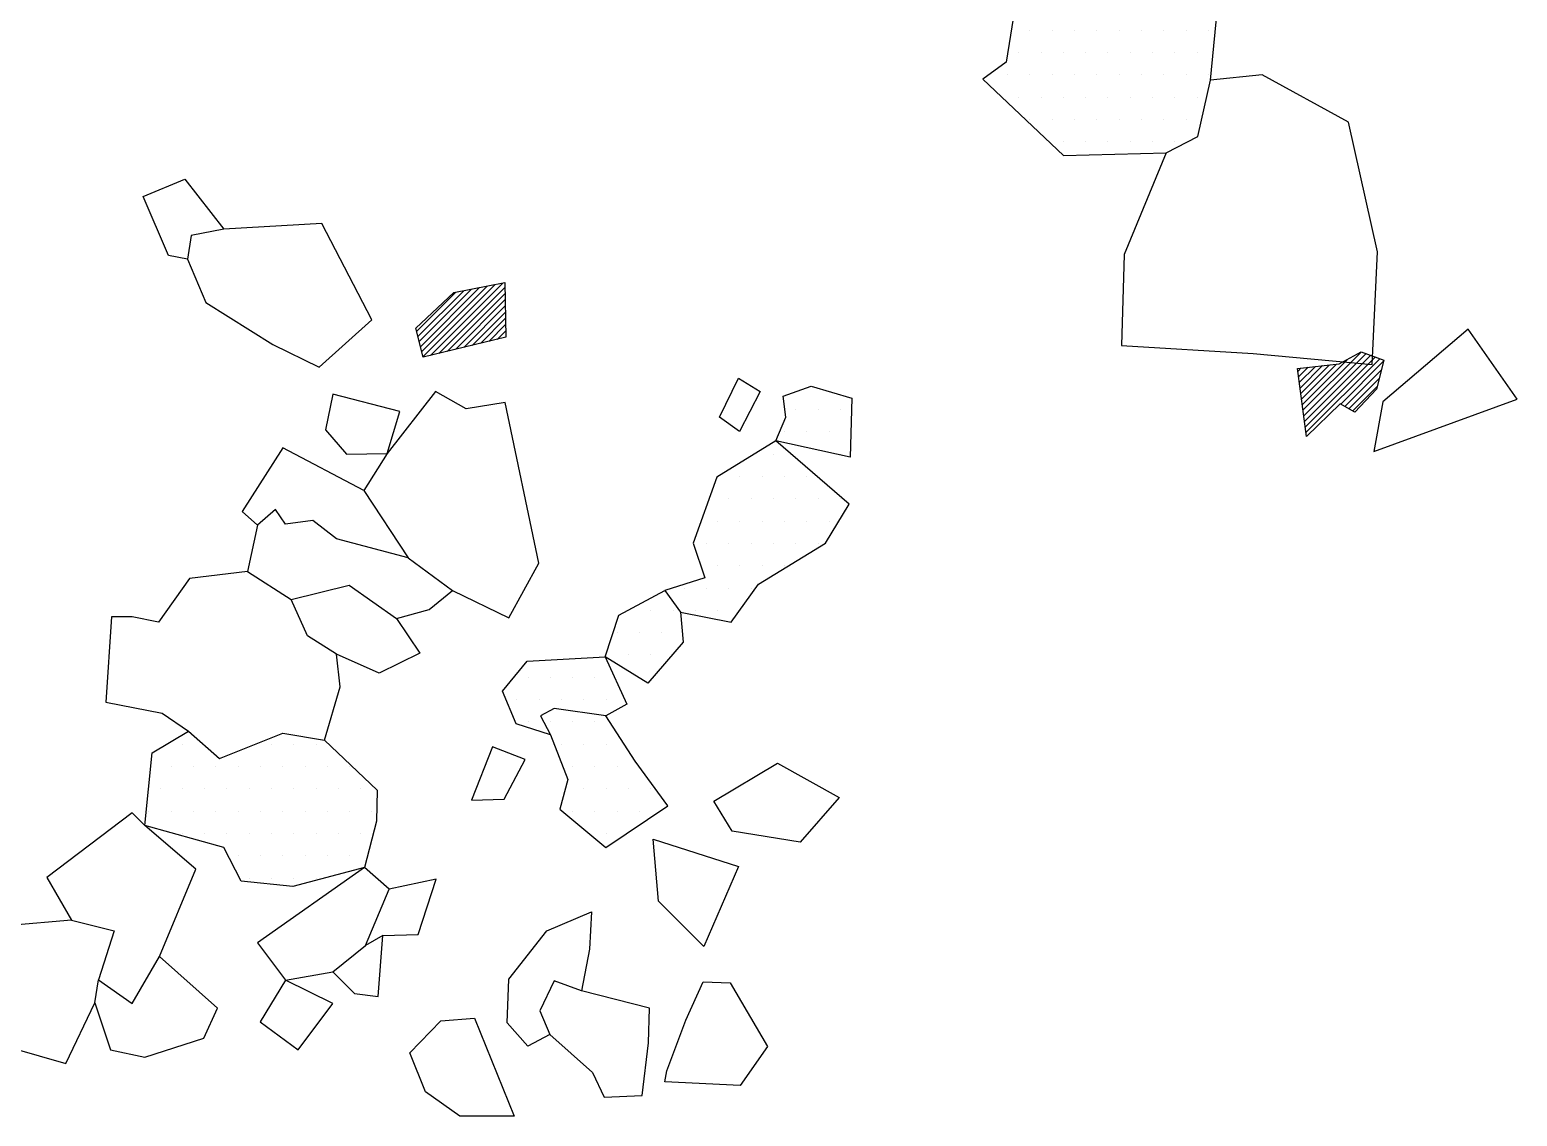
# Model space of a CAD drawing. Header units: metres. Extents: x 3.84 to 5.4, y -18.42 to -15.03.
# Drawn here: x 4.571 to 5.404, y -18.421 to -17.812 of the extents above; entities that cross this region are included whole.
import ezdxf

# ---------------------------------------------------------------- set-up
doc = ezdxf.new("R2010")
doc.units = ezdxf.units.M
doc.header["$LTSCALE"] = 25
doc.header["$MEASUREMENT"] = 0
doc.layers.get('0').update_dxf_attribs({"linetype": 'CONTINUOUS'})
for name, color, linetype in [('KNOCHEN', 2, 'CONTINUOUS'), ('KNOCHENSCHRAFF', 2, 'CONTINUOUS'), ('STEINE', 4, 'CONTINUOUS'), ('STEINESCHRAFF', 4, 'CONTINUOUS')]:
    doc.layers.add(name, color=color, linetype=linetype)

# ---------------------------------------------------------------- blocks, each defined once
blk = doc.blocks.new('*X1')
at = {"color": 0}
for p, q in [((478.965, -1798.98), (482.272, -1795.673)), ((479.035, -1799.263), (482.712, -1795.586)), ((479.106, -1799.546), (483.152, -1795.5)), ((479.535, -1799.47), (483.591, -1795.414)), ((480.001, -1799.358), (483.707, -1795.651)), ((478.753, -1798.131), (480.952, -1795.932)), ((478.823, -1798.414), (481.392, -1795.845)), ((478.894, -1798.697), (481.832, -1795.759)), ((480.467, -1799.245), (483.713, -1795.999)), ((480.933, -1799.133), (483.719, -1796.347)), ((481.399, -1799.02), (483.725, -1796.695)), ((481.865, -1798.908), (483.73, -1797.043)), ((482.332, -1798.795), (483.736, -1797.39)), ((482.798, -1798.682), (483.742, -1797.738)), ((483.264, -1798.57), (483.747, -1798.086)), ((483.73, -1798.457), (483.753, -1798.434)), ((528.39, -1802.234), (530.944, -1799.68)), ((528.431, -1802.546), (531.697, -1799.28)), ((528.473, -1802.858), (531.957, -1799.374)), ((528.514, -1803.17), (532.217, -1799.468)), ((528.556, -1803.482), (532.477, -1799.561)), ((528.597, -1803.794), (532.737, -1799.655)), ((530.545, -1802.201), (532.947, -1799.798)), ((528.141, -1800.362), (528.331, -1800.171)), ((528.182, -1800.674), (528.728, -1800.128)), ((528.224, -1800.986), (529.125, -1800.085)), ((528.265, -1801.298), (529.521, -1800.042)), ((528.307, -1801.61), (529.918, -1799.999)), ((528.348, -1801.922), (530.314, -1799.956)), ((530.771, -1802.328), (532.829, -1800.269)), ((530.997, -1802.455), (532.711, -1800.741)), ((531.223, -1802.583), (532.593, -1801.213))]:
    blk.add_line(p, q, dxfattribs=at)
blk = doc.blocks.new('*X3')
at = {"color": 0}
for p, q in [((513.125, -1781.25), (513.125, -1781.25)), ((514.375, -1781.25), (514.375, -1781.25)), ((515.625, -1781.25), (515.625, -1781.25)), ((516.875, -1781.25), (516.875, -1781.25)), ((518.125, -1781.25), (518.125, -1781.25)), ((519.375, -1781.25), (519.375, -1781.25)), ((520.625, -1781.25), (520.625, -1781.25)), ((521.875, -1781.25), (521.875, -1781.25)), ((523.125, -1781.25), (523.125, -1781.25)), ((512.5, -1782.5), (512.5, -1782.5)), ((513.75, -1782.5), (513.75, -1782.5)), ((515, -1782.5), (515, -1782.5)), ((516.25, -1782.5), (516.25, -1782.5)), ((517.5, -1782.5), (517.5, -1782.5)), ((518.75, -1782.5), (518.75, -1782.5)), ((520, -1782.5), (520, -1782.5)), ((521.25, -1782.5), (521.25, -1782.5)), ((522.5, -1782.5), (522.5, -1782.5)), ((511.875, -1783.75), (511.875, -1783.75)), ((513.125, -1783.75), (513.125, -1783.75)), ((514.375, -1783.75), (514.375, -1783.75)), ((515.625, -1783.75), (515.625, -1783.75)), ((516.875, -1783.75), (516.875, -1783.75)), ((518.125, -1783.75), (518.125, -1783.75)), ((519.375, -1783.75), (519.375, -1783.75)), ((520.625, -1783.75), (520.625, -1783.75)), ((521.875, -1783.75), (521.875, -1783.75)), ((523.125, -1783.75), (523.125, -1783.75)), ((512.5, -1785), (512.5, -1785)), ((513.75, -1785), (513.75, -1785)), ((515, -1785), (515, -1785)), ((516.25, -1785), (516.25, -1785)), ((517.5, -1785), (517.5, -1785)), ((518.75, -1785), (518.75, -1785)), ((520, -1785), (520, -1785)), ((521.25, -1785), (521.25, -1785)), ((522.5, -1785), (522.5, -1785)), ((513.125, -1786.25), (513.125, -1786.25)), ((514.375, -1786.25), (514.375, -1786.25)), ((515.625, -1786.25), (515.625, -1786.25)), ((516.875, -1786.25), (516.875, -1786.25)), ((518.125, -1786.25), (518.125, -1786.25)), ((519.375, -1786.25), (519.375, -1786.25)), ((520.625, -1786.25), (520.625, -1786.25)), ((521.875, -1786.25), (521.875, -1786.25)), ((515, -1787.5), (515, -1787.5)), ((516.25, -1787.5), (516.25, -1787.5)), ((517.5, -1787.5), (517.5, -1787.5)), ((518.75, -1787.5), (518.75, -1787.5)), ((520, -1787.5), (520, -1787.5)), ((521.25, -1787.5), (521.25, -1787.5)), ((500, -1802.5), (500, -1802.5)), ((501.25, -1802.5), (501.25, -1802.5)), ((502.5, -1802.5), (502.5, -1802.5)), ((499.375, -1803.75), (499.375, -1803.75)), ((500.625, -1803.75), (500.625, -1803.75)), ((501.875, -1803.75), (501.875, -1803.75)), ((498.75, -1805), (498.75, -1805)), ((502.5, -1805), (502.5, -1805)), ((496.875, -1806.25), (496.875, -1806.25)), ((498.125, -1806.25), (498.125, -1806.25)), ((499.375, -1806.25), (499.375, -1806.25)), ((500.625, -1806.25), (500.625, -1806.25)), ((496.25, -1807.5), (496.25, -1807.5)), ((497.5, -1807.5), (497.5, -1807.5)), ((498.75, -1807.5), (498.75, -1807.5)), ((500, -1807.5), (500, -1807.5)), ((501.25, -1807.5), (501.25, -1807.5)), ((502.5, -1807.5), (502.5, -1807.5)), ((495.625, -1808.75), (495.625, -1808.75)), ((496.875, -1808.75), (496.875, -1808.75)), ((498.125, -1808.75), (498.125, -1808.75)), ((499.375, -1808.75), (499.375, -1808.75)), ((500.625, -1808.75), (500.625, -1808.75)), ((501.875, -1808.75), (501.875, -1808.75)), ((495, -1810), (495, -1810)), ((496.25, -1810), (496.25, -1810)), ((497.5, -1810), (497.5, -1810)), ((498.75, -1810), (498.75, -1810)), ((500, -1810), (500, -1810)), ((501.25, -1810), (501.25, -1810)), ((495.625, -1811.25), (495.625, -1811.25)), ((496.875, -1811.25), (496.875, -1811.25)), ((498.125, -1811.25), (498.125, -1811.25)), ((499.375, -1811.25), (499.375, -1811.25)), ((493.75, -1812.5), (493.75, -1812.5)), ((495, -1812.5), (495, -1812.5)), ((496.25, -1812.5), (496.25, -1812.5)), ((497.5, -1812.5), (497.5, -1812.5)), ((490.625, -1813.75), (490.625, -1813.75)), ((491.875, -1813.75), (491.875, -1813.75)), ((493.125, -1813.75), (493.125, -1813.75)), ((494.375, -1813.75), (494.375, -1813.75)), ((495.625, -1813.75), (495.625, -1813.75)), ((490, -1815), (490, -1815)), ((491.25, -1815), (491.25, -1815)), ((492.5, -1815), (492.5, -1815)), ((489.375, -1816.25), (489.375, -1816.25)), ((490.625, -1816.25), (490.625, -1816.25)), ((491.875, -1816.25), (491.875, -1816.25)), ((485, -1817.5), (485, -1817.5)), ((486.25, -1817.5), (486.25, -1817.5)), ((487.5, -1817.5), (487.5, -1817.5)), ((488.75, -1817.5), (488.75, -1817.5)), ((491.25, -1817.5), (491.25, -1817.5)), ((484.375, -1818.75), (484.375, -1818.75)), ((485.625, -1818.75), (485.625, -1818.75)), ((486.875, -1818.75), (486.875, -1818.75)), ((488.125, -1818.75), (488.125, -1818.75)), ((489.375, -1818.75), (489.375, -1818.75)), ((485, -1820), (485, -1820)), ((486.25, -1820), (486.25, -1820)), ((487.5, -1820), (487.5, -1820)), ((488.75, -1820), (488.75, -1820)), ((465.625, -1821.25), (465.625, -1821.25)), ((470.625, -1821.25), (470.625, -1821.25)), ((471.875, -1821.25), (471.875, -1821.25)), ((473.125, -1821.25), (473.125, -1821.25)), ((486.875, -1821.25), (486.875, -1821.25)), ((488.125, -1821.25), (488.125, -1821.25)), ((489.375, -1821.25), (489.375, -1821.25)), ((465, -1822.5), (465, -1822.5)), ((466.25, -1822.5), (466.25, -1822.5)), ((467.5, -1822.5), (467.5, -1822.5)), ((468.75, -1822.5), (468.75, -1822.5)), ((470, -1822.5), (470, -1822.5)), ((471.25, -1822.5), (471.25, -1822.5)), ((472.5, -1822.5), (472.5, -1822.5)), ((473.75, -1822.5), (473.75, -1822.5)), ((475, -1822.5), (475, -1822.5)), ((487.5, -1822.5), (487.5, -1822.5)), ((488.75, -1822.5), (488.75, -1822.5)), ((490, -1822.5), (490, -1822.5)), ((464.375, -1823.75), (464.375, -1823.75)), ((465.625, -1823.75), (465.625, -1823.75)), ((466.875, -1823.75), (466.875, -1823.75)), ((468.125, -1823.75), (468.125, -1823.75)), ((469.375, -1823.75), (469.375, -1823.75)), ((470.625, -1823.75), (470.625, -1823.75)), ((471.875, -1823.75), (471.875, -1823.75)), ((473.125, -1823.75), (473.125, -1823.75)), ((474.375, -1823.75), (474.375, -1823.75)), ((475.625, -1823.75), (475.625, -1823.75)), ((488.125, -1823.75), (488.125, -1823.75)), ((489.375, -1823.75), (489.375, -1823.75)), ((490.625, -1823.75), (490.625, -1823.75)), ((491.875, -1823.75), (491.875, -1823.75)), ((463.75, -1825), (463.75, -1825)), ((465, -1825), (465, -1825)), ((466.25, -1825), (466.25, -1825)), ((467.5, -1825), (467.5, -1825)), ((468.75, -1825), (468.75, -1825)), ((470, -1825), (470, -1825)), ((471.25, -1825), (471.25, -1825)), ((472.5, -1825), (472.5, -1825)), ((473.75, -1825), (473.75, -1825)), ((475, -1825), (475, -1825)), ((476.25, -1825), (476.25, -1825)), ((487.5, -1825), (487.5, -1825)), ((488.75, -1825), (488.75, -1825)), ((490, -1825), (490, -1825)), ((491.25, -1825), (491.25, -1825)), ((465.625, -1826.25), (465.625, -1826.25)), ((466.875, -1826.25), (466.875, -1826.25)), ((468.125, -1826.25), (468.125, -1826.25)), ((469.375, -1826.25), (469.375, -1826.25)), ((470.625, -1826.25), (470.625, -1826.25)), ((471.875, -1826.25), (471.875, -1826.25)), ((473.125, -1826.25), (473.125, -1826.25)), ((474.375, -1826.25), (474.375, -1826.25)), ((475.625, -1826.25), (475.625, -1826.25)), ((489.375, -1826.25), (489.375, -1826.25)), ((468.75, -1827.5), (468.75, -1827.5)), ((470, -1827.5), (470, -1827.5)), ((471.25, -1827.5), (471.25, -1827.5)), ((472.5, -1827.5), (472.5, -1827.5)), ((473.75, -1827.5), (473.75, -1827.5)), ((475, -1827.5), (475, -1827.5)), ((469.375, -1828.75), (469.375, -1828.75)), ((470.625, -1828.75), (470.625, -1828.75)), ((471.875, -1828.75), (471.875, -1828.75)), ((473.125, -1828.75), (473.125, -1828.75))]:
    blk.add_line(p, q, dxfattribs=at)

msp = doc.modelspace()

# ---------------------------------------------------------------- linework, layer by layer
at = {"layer": 'KNOCHEN'}
for points in [[(4.78705, -17.9794), (4.80847, -17.95952), (4.83703, -17.95392), (4.83753, -17.98451), (4.79113, -17.99572), (4.78705, -17.9794)], [(5.28627, -18.04019), (5.28118, -18.00194), (5.30464, -17.9994), (5.31688, -17.99277), (5.32963, -17.99736), (5.32554, -18.01368), (5.3133, -18.02643), (5.30515, -18.02184), (5.28627, -18.04019)]]:
    msp.add_lwpolyline(points, dxfattribs=at)
at = {"layer": 'STEINE'}
for points in [[(5.12363, -17.79527), (5.11803, -17.83037), (5.1048, -17.84003), (5.15007, -17.88277), (5.20755, -17.88125), (5.22535, -17.87209), (5.23248, -17.84055), (5.24215, -17.74035), (5.23961, -17.71237), (5.20604, -17.70575), (5.15873, -17.73881), (5.13686, -17.77136)], [(5.20755, -17.88125), (5.18415, -17.93821), (5.18261, -17.98908), (5.25637, -17.99367), (5.32301, -17.99978), (5.32607, -17.9367), (5.3098, -17.86396), (5.26147, -17.8375), (5.23248, -17.84055)], [(4.6592, -17.9407), (4.64851, -17.93867), (4.63427, -17.9056), (4.65767, -17.89594), (4.67954, -17.92392)], [(4.67954, -17.92392), (4.66123, -17.92748), (4.6592, -17.9407), (4.66937, -17.96512), (4.70701, -17.98852), (4.73295, -18.00124), (4.76245, -17.9748), (4.73448, -17.92087), (4.67954, -17.92392)], [(5.32911, -18.02063), (5.32402, -18.04861), (5.40439, -18.01912), (5.37693, -17.97994), (5.32911, -18.02063)], [(4.95727, -18.02924), (4.96795, -18.00737), (4.98016, -18.015), (4.96846, -18.03738), (4.95727, -18.02924)], [(4.77109, -18.04957), (4.75786, -18.07043), (4.78279, -18.10807), (4.80771, -18.12638), (4.83924, -18.14165), (4.85603, -18.11113), (4.83722, -18.02109), (4.81535, -18.02465), (4.79806, -18.01498), (4.77109, -18.04957)], [(4.9888, -18.04247), (4.9944, -18.02925), (4.99288, -18.01755), (5.00865, -18.01195), (5.03154, -18.01857), (5.03051, -18.05163), (4.9888, -18.04247)], [(4.77822, -18.02617), (4.74058, -18.0165), (4.7365, -18.03634), (4.7482, -18.05008), (4.77109, -18.04957), (4.77822, -18.02617)], [(4.75786, -18.07043), (4.71259, -18.04651), (4.6897, -18.08212), (4.69835, -18.08975)], [(4.93538, -18.13861), (4.96387, -18.1442), (4.97913, -18.12284), (5.01678, -18.09995), (5.03, -18.07808), (4.9888, -18.04247), (4.95574, -18.06282), (4.94251, -18.09995), (4.94912, -18.11928), (4.92674, -18.1264)], [(4.78279, -18.10807), (4.7426, -18.09738), (4.72938, -18.08721), (4.71412, -18.08924), (4.70852, -18.0811), (4.69835, -18.08975), (4.69275, -18.11569), (4.71716, -18.13146), (4.74972, -18.12333), (4.77617, -18.14215), (4.79448, -18.13707), (4.80771, -18.12638)], [(4.69275, -18.11569), (4.66019, -18.11976), (4.6429, -18.14417), (4.62815, -18.14112), (4.61645, -18.14112), (4.61339, -18.18893), (4.64493, -18.19504), (4.65968, -18.20521), (4.67697, -18.22048), (4.71258, -18.20624), (4.73598, -18.21031), (4.74463, -18.1803), (4.74259, -18.16199)], [(4.77617, -18.14215), (4.78939, -18.16148), (4.7665, -18.17267), (4.74259, -18.16199), (4.72632, -18.15181), (4.71716, -18.13146)], [(4.89316, -18.16353), (4.90079, -18.14013), (4.92674, -18.1264), (4.93538, -18.13861), (4.93691, -18.15539), (4.91707, -18.17828), (4.89316, -18.16353)], [(4.86264, -18.20727), (4.84331, -18.20116), (4.83568, -18.18285), (4.84942, -18.16607), (4.89316, -18.16353), (4.90537, -18.18998), (4.89367, -18.19659)], [(4.89366, -18.27035), (4.92825, -18.24695), (4.90994, -18.22203), (4.89367, -18.19659), (4.86467, -18.19252), (4.85704, -18.19659), (4.86264, -18.20727), (4.8723, -18.2322), (4.86772, -18.24898), (4.89366, -18.27035)], [(4.73598, -18.21031), (4.76548, -18.23829), (4.76497, -18.25558), (4.75835, -18.28152), (4.71817, -18.2922), (4.68917, -18.28915), (4.67951, -18.27033), (4.63526, -18.25811), (4.63933, -18.21742), (4.65968, -18.20521)], [(4.84839, -18.221), (4.83008, -18.21388), (4.81838, -18.24389), (4.83669, -18.24338), (4.84839, -18.221)], [(4.95419, -18.24441), (4.9898, -18.22305), (5.02439, -18.24238), (5.00252, -18.26731), (4.96437, -18.2612), (4.95419, -18.24441)], [(4.63526, -18.25811), (4.62813, -18.25099), (4.58032, -18.2871), (4.59405, -18.31101), (4.61795, -18.31712), (4.6093, -18.34459), (4.62812, -18.35781), (4.64339, -18.33136), (4.66374, -18.28253), (4.63526, -18.25811)], [(4.94859, -18.3258), (4.92316, -18.30036), (4.92011, -18.26577), (4.96792, -18.28104), (4.94859, -18.3258)], [(4.69832, -18.32374), (4.71409, -18.3446), (4.74054, -18.34002), (4.75886, -18.32527), (4.77208, -18.29373), (4.75835, -18.28152), (4.69832, -18.32374)], [(4.76852, -18.31968), (4.78836, -18.31917), (4.79854, -18.28814), (4.77208, -18.29373)], [(4.86211, -18.37513), (4.8499, -18.38174), (4.8382, -18.36852), (4.83922, -18.3441), (4.86059, -18.31714), (4.88552, -18.30646), (4.8845, -18.32732), (4.87992, -18.35072)], [(4.59405, -18.31101), (4.55946, -18.31406), (4.56098, -18.38273), (4.59099, -18.39138), (4.60727, -18.3573), (4.6093, -18.34459)], [(4.74054, -18.34002), (4.75275, -18.35223), (4.76597, -18.35376), (4.76852, -18.31968), (4.75886, -18.32527)], [(4.60727, -18.3573), (4.61591, -18.38375), (4.63524, -18.38782), (4.66831, -18.37715), (4.67594, -18.36036), (4.64339, -18.33136)], [(4.74054, -18.35782), (4.71409, -18.3446), (4.69985, -18.36799), (4.72121, -18.38376), (4.74054, -18.35782)], [(4.87992, -18.35072), (4.86466, -18.34512), (4.85652, -18.36191), (4.86211, -18.37513), (4.88602, -18.3965), (4.89263, -18.41023), (4.91399, -18.40922), (4.91756, -18.37971), (4.91807, -18.36039), (4.87992, -18.35072)], [(4.92773, -18.39548), (4.93841, -18.367), (4.94808, -18.34564), (4.96334, -18.34615), (4.98419, -18.38176), (4.96893, -18.40363), (4.92671, -18.40159), (4.92773, -18.39548)], [(4.78377, -18.3853), (4.80107, -18.36749), (4.81989, -18.36597), (4.84227, -18.42091), (4.81175, -18.42091), (4.79242, -18.40717), (4.78377, -18.3853)]]:
    msp.add_lwpolyline(points, dxfattribs=at)

# ---------------------------------------------------------------- block references
at = {"layer": 'KNOCHENSCHRAFF', "xscale": 0.01, "yscale": 0.01, "zscale": 0.01}
msp.add_blockref('*X1', (0, 0), dxfattribs=at)
at = {"layer": 'STEINESCHRAFF', "xscale": 0.01, "yscale": 0.01, "zscale": 0.01}
msp.add_blockref('*X3', (0, 0), dxfattribs=at)

doc.saveas('drawing.dxf')
